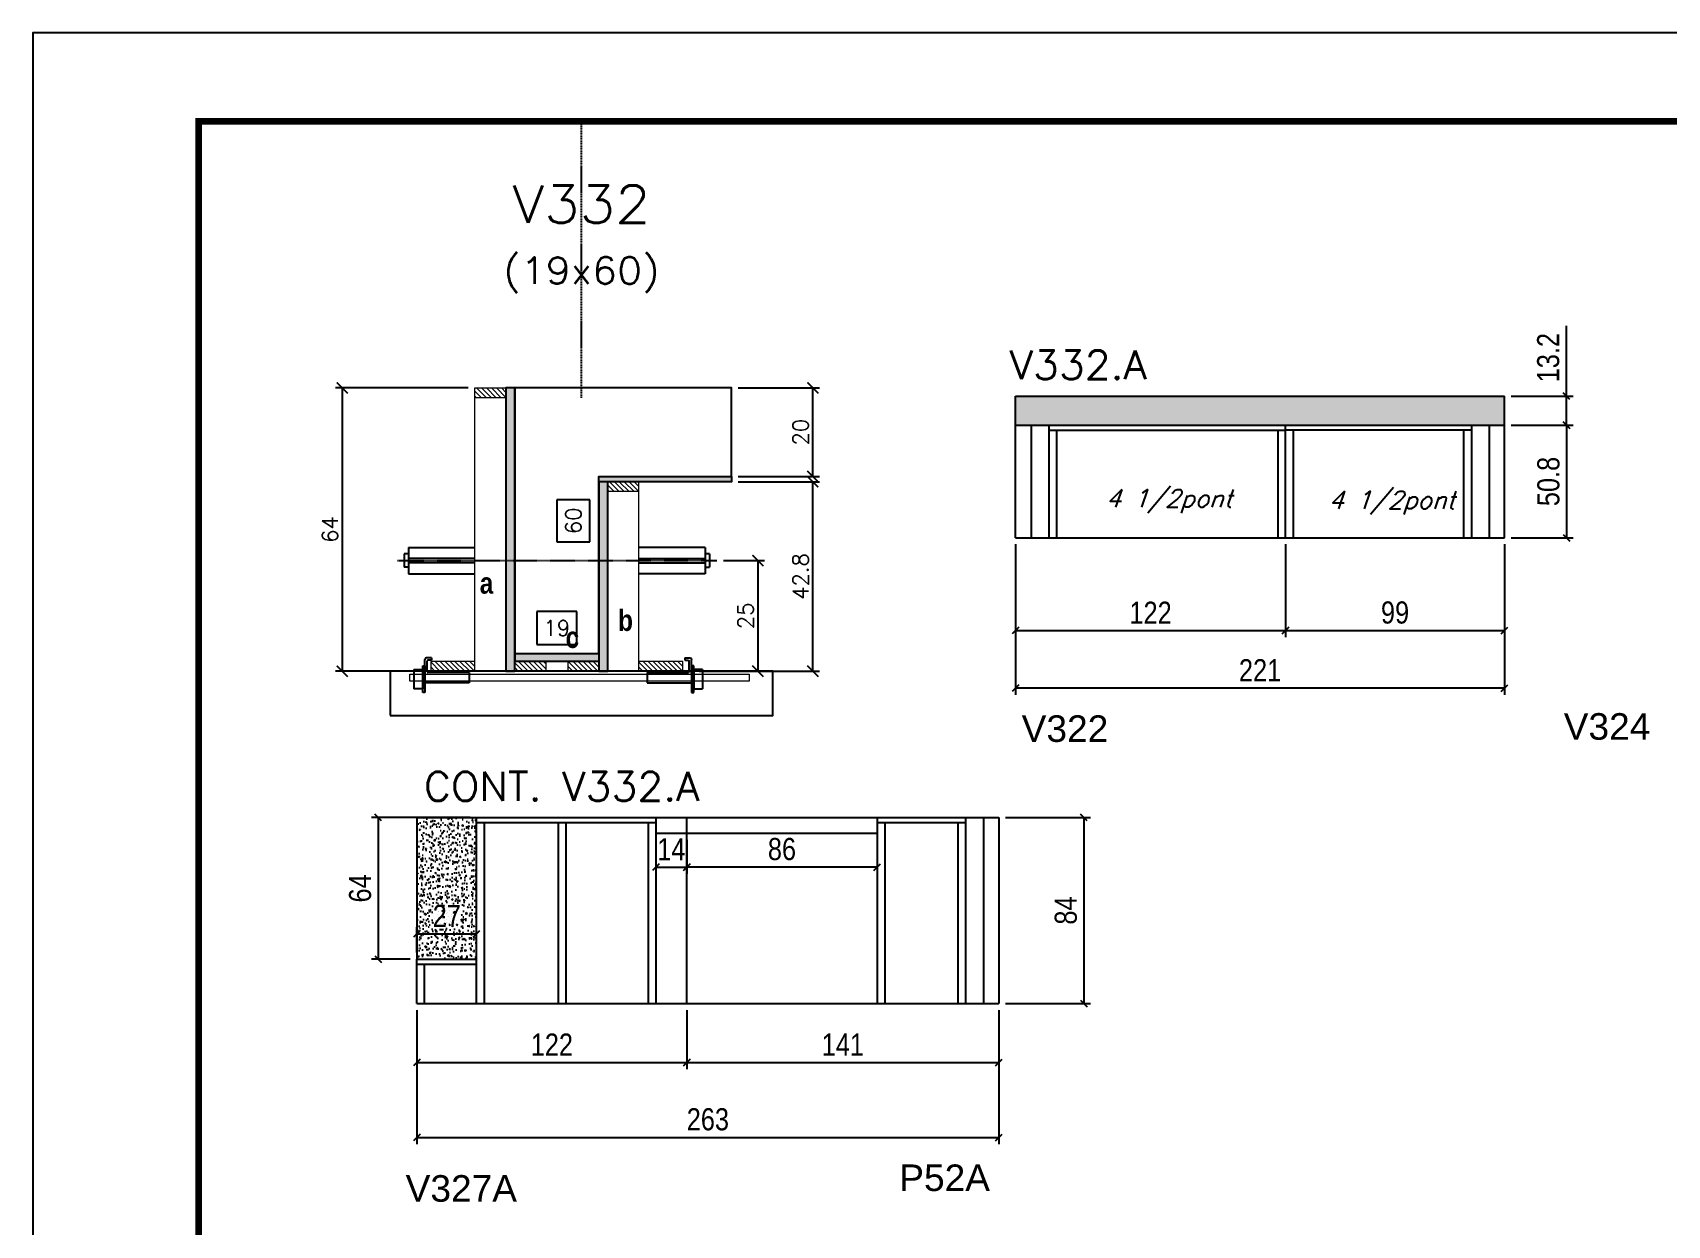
# Model space of a CAD drawing. Extents: x 137137 to 143418, y 10464 to 34486.
# Drawn here: x 138722 to 139461, y 19015 to 19554 of the extents above; entities that cross this region are included whole.
import ezdxf
from ezdxf.enums import TextEntityAlignment as Align

# ---------------------------------------------------------------- set-up
doc = ezdxf.new("R2010")
doc.units = 0
doc.linetypes.add('DASHED', pattern=[0.75, 0.5, -0.25])
doc.linetypes.add('HIDDEN', pattern=[0.375, 0.25, -0.125])
for name, color, linetype in [('5', 5, 'Continuous'), ('barrote', 251, 'Continuous'), ('COTA', 241, 'Continuous'), ('Cota Seção (2x)', 4, 'Continuous'), ('detalhes', 4, 'Continuous'), ('Painéis', 200, 'Continuous'), ('presilha', 1, 'Continuous'), ('SARR_2.2x7', 40, 'Continuous'), ('SARR_3.5x7', 81, 'Continuous'), ('TENSOR', 3, 'Continuous'), ('texto', 7, 'Continuous'), ('Texto de Titulo', 7, 'Continuous'), ('Texto Qtd Sarr', 242, 'Continuous')]:
    doc.layers.add(name, color=color, linetype=linetype)
for name, color, linetype, lineweight in [('CONCRETO', 251, 'Continuous', 25), ('Folhas', 255, 'Continuous', 9), ('Hachura', 251, 'Continuous', 9), ('Madeira', 126, 'Continuous', 18), ('SARRAFO DE PRESSAO', 251, 'DASHED', 9), ('SCO-___-LAJ', 2, 'Continuous', 0), ('Texto Seção', 7, 'Continuous', 15)]:
    doc.layers.add(name, color=color, linetype=linetype, lineweight=lineweight)
doc.layers.add('Laje_Perimetro', color=7, linetype='Continuous', plot=False)
doc.styles.add('COTA TECNICA', font='techl___.ttf', dxfattribs={"height": 10})
doc.styles.add('REGUA-120', font='ROMANS.shx', dxfattribs={"height": 15})
doc.styles.add('Romans', font='romans.shx')
doc.styles.get("Standard").update_dxf_attribs({"font": 'arial.ttf'})
doc.styles.add('TECNICA', font='techb___.ttf', dxfattribs={"height": 10})
doc.dimstyles.new('Cota Seção (2x)', dxfattribs={"dimtxt": 7, "dimasz": 5, "dimexe": 3, "dimexo": 3, "dimgap": 2, "dimtad": 3, "dimdec": 1, "dimlfac": 0.5, "dimzin": 12, "dimdsep": 46, "dimtxsty": 'Romans', "dimblk": 'ARCHTICK', "dimcen": 0, "dimclrd": 4, "dimclre": 4, "dimclrt": 1, "dimadec": 1, "dimazin": 3, "dimtfac": 1, "dimtdec": 1, "dimtmove": 0, "dimatfit": 3, "dimldrblk": 'OBLIQUE', "dimfxl": 1, "dimtolj": 1, "dimtzin": 12, "dimarcsym": 0})
doc.dimstyles.new('Cota Seção interna', dxfattribs={"dimtxt": 7, "dimasz": 6, "dimexe": 0.18, "dimexo": 2, "dimgap": -4, "dimtad": 3, "dimdec": 1, "dimlfac": 0.5, "dimzin": 12, "dimdsep": 46, "dimtxsty": 'Romans', "dimblk": 'ARCHTICK', "dimcen": 0.09, "dimse1": 1, "dimse2": 1, "dimsd1": 1, "dimsd2": 1, "dimclrd": 180, "dimclre": 5, "dimclrt": 1, "dimadec": 0, "dimazin": 3, "dimtfac": 1, "dimtdec": 1, "dimtofl": 0, "dimtmove": 0, "dimatfit": 3, "dimldrblk": 'ARCHTICK', "dimfxl": 1, "dimtolj": 1, "dimtzin": 0, "dimarcsym": 0})
doc.dimstyles.new('PAINEL', dxfattribs={"dimtxt": 10, "dimasz": 3, "dimexe": 3, "dimexo": 3, "dimgap": 3, "dimtad": 1, "dimdec": 1, "dimzin": 12, "dimdsep": 46, "dimtxsty": 'COTA TECNICA', "dimblk1": 'OBLIQUE', "dimblk2": 'OBLIQUE', "dimsah": 1, "dimcen": 0.9, "dimclrd": 4, "dimclre": 4, "dimclrt": 240, "dimadec": 1, "dimazin": 3, "dimtfac": 1, "dimtdec": 1, "dimtmove": 0, "dimatfit": 3, "dimfxl": 1, "dimtolj": 1, "dimtzin": 12, "dimarcsym": 0})

# ---------------------------------------------------------------- blocks, each defined once
blk = doc.blocks.new('9999999999')
at = {"layer": 'Folhas'}
blk.add_lwpolyline([(98138.98, 34190.21), (99623.98, 34190.21), (99623.98, 35240.21), (98138.98, 35240.21)], close=True, dxfattribs=at)
at = {"layer": 'Folhas', "color": 30, "const_width": 3}
blk.add_lwpolyline([(98213.98, 34230.21), (99583.98, 34230.21), (99583.98, 35200.21), (98213.98, 35200.21)], close=True, dxfattribs=at)
blk = doc.blocks.new('_ArchTick')
at = {"color": 0, "linetype": 'ByBlock', "const_width": 0.15}
blk.add_lwpolyline([(-0.5, -0.5), (0.5, 0.5)], dxfattribs=at)
blk = doc.blocks.new('*D2033')
at = {"layer": 'COTA', "color": 4, "lineweight": -2, "transparency": 16777216}
for p, q in [((139041.18, 19351.34), (139077.89, 19351.34)), ((139074.89, 19265.74), (139074.89, 19351.34)), ((139023.58, 19265.74), (139077.89, 19265.74))]:
    blk.add_line(p, q, dxfattribs=at)
at = {"layer": 'Defpoints', "color": 0, "transparency": 16777216}
for p in [(139038.18, 19351.34), (139074.89, 19351.34), (139020.58, 19265.74)]:
    blk.add_point(p, dxfattribs=at)
at = {"layer": 'COTA', "color": 4, "lineweight": -2, "transparency": 16777216, "xscale": 5, "yscale": 5, "zscale": 5}
for p, rotation in [((139074.89, 19351.34), 90), ((139074.89, 19265.74), 270)]:
    blk.add_blockref('_ArchTick', p, dxfattribs=dict(at, rotation=rotation))
at = {"layer": 'COTA', "color": 1, "transparency": 16777216, "insert": (139069.39, 19308.54), "char_height": 7, "attachment_point": 5, "rotation": 90, "style": 'Romans'}
blk.add_mtext('\\A1;42.8', dxfattribs=at)
blk = doc.blocks.new('_Oblique')
at = {"color": 0, "linetype": 'ByBlock', "lineweight": -2}
blk.add_line((-0.5, -0.5), (0.5, 0.5), dxfattribs=at)
blk = doc.blocks.new('*D2034')
at = {"layer": 'COTA', "color": 4, "lineweight": -2, "transparency": 16777216}
for p, q in [((139041.18, 19393.74), (139077.89, 19393.74)), ((139074.89, 19353.74), (139074.89, 19393.74)), ((139041.18, 19353.74), (139077.89, 19353.74))]:
    blk.add_line(p, q, dxfattribs=at)
at = {"layer": 'Defpoints', "color": 0, "transparency": 16777216}
for p in [(139038.18, 19393.74), (139074.89, 19393.74), (139038.18, 19353.74)]:
    blk.add_point(p, dxfattribs=at)
at = {"layer": 'COTA', "color": 4, "lineweight": -2, "transparency": 16777216, "xscale": 5, "yscale": 5, "zscale": 5}
for p, rotation in [((139074.89, 19393.74), 90), ((139074.89, 19353.74), 270)]:
    blk.add_blockref('_ArchTick', p, dxfattribs=dict(at, rotation=rotation))
at = {"layer": 'COTA', "color": 1, "transparency": 16777216, "insert": (139069.39, 19373.74), "char_height": 7, "attachment_point": 5, "rotation": 90, "style": 'Romans'}
blk.add_mtext('\\A1;20', dxfattribs=at)
blk = doc.blocks.new('*D2035')
at = {"layer": 'Cota Seção (2x)', "color": 180, "lineweight": -2, "transparency": 16777216}
for p, q in [((138974.18, 19343.24), (138959.18, 19343.24)), ((138959.18, 19343.24), (138959.18, 19324.24)), ((138974.18, 19324.24), (138974.18, 19343.24)), ((138959.18, 19324.24), (138974.18, 19324.24))]:
    blk.add_line(p, q, dxfattribs=at)
at = {"layer": 'Defpoints', "color": 0, "transparency": 16777216}
for p in [(138978.18, 19393.74), (138978.18, 19393.74), (138978.18, 19273.74)]:
    blk.add_point(p, dxfattribs=at)
at = {"layer": 'Cota Seção (2x)', "color": 1, "transparency": 16777216, "insert": (138966.68, 19333.74), "char_height": 7, "attachment_point": 5, "rotation": 90, "style": 'Romans'}
blk.add_mtext('\\A1;60', dxfattribs=at)
blk = doc.blocks.new('PRESILHA METÁLICA 1')
at = {"layer": 'presilha'}
for p, q in [((0, 13), (6, 13)), ((0, 13), (0, 0)), ((6, 15.5), (7.5, 15.5)), ((6, -2.5), (6, 15.5)), ((6, 13), (6, 0)), ((7.5, 10.6), (7.5, 19.9)), ((7.5, 15.5), (7.5, -2.5)), ((12, 21), (8.6, 21)), ((9, 11.6), (9, 18.9)), ((12, 19.5), (9.6, 19.5)), ((12, 21), (12, 19.5)), ((6, 0), (0, 0)), ((37.5, 4.1), (7.5, 4.1)), ((37.5, 11), (9.6, 11)), ((37.5, 11), (37.5, 4.1)), ((7.5, -2.5), (6, -2.5))]:
    blk.add_line(p, q, dxfattribs=at)
for centre, radius, start, end in [((8.6, 19.9), 1.14, 90, 180), ((9.6, 18.9), 0.57, 90, 180), ((9.6, 11.6), 0.57, 180, 270)]:
    blk.add_arc(centre, radius, start, end, dxfattribs=at)
blk = doc.blocks.new('*D2036')
at = {"layer": 'Cota Seção (2x)', "color": 180, "lineweight": -2, "transparency": 16777216}
for p, q in [((138968.18, 19292.74), (138950.18, 19292.74)), ((138950.18, 19292.74), (138950.18, 19277.74)), ((138968.18, 19277.74), (138968.18, 19292.74)), ((138950.18, 19277.74), (138968.18, 19277.74))]:
    blk.add_line(p, q, dxfattribs=at)
at = {"layer": 'Defpoints', "color": 0, "transparency": 16777216}
for p in [(138978.18, 19273.74), (138940.18, 19265.74), (138978.18, 19265.74)]:
    blk.add_point(p, dxfattribs=at)
at = {"layer": 'Cota Seção (2x)', "color": 1, "transparency": 16777216, "insert": (138959.18, 19285.24), "char_height": 7, "attachment_point": 5, "style": 'Romans'}
blk.add_mtext('\\A1;19', dxfattribs=at)
blk = doc.blocks.new('*D2037')
at = {"layer": 'COTA', "color": 4, "lineweight": -2, "transparency": 16777216}
for p, q in [((138919.18, 19393.74), (138859.2, 19393.74)), ((138862.2, 19393.74), (138862.2, 19265.74)), ((138919.18, 19265.74), (138859.2, 19265.74))]:
    blk.add_line(p, q, dxfattribs=at)
at = {"layer": 'Defpoints', "color": 0, "transparency": 16777216}
for p in [(138922.18, 19393.74), (138862.2, 19265.74), (138922.18, 19265.74)]:
    blk.add_point(p, dxfattribs=at)
at = {"layer": 'COTA', "color": 4, "lineweight": -2, "transparency": 16777216, "xscale": 5, "yscale": 5, "zscale": 5}
for p, rotation in [((138862.2, 19393.74), 90), ((138862.2, 19265.74), 270)]:
    blk.add_blockref('_ArchTick', p, dxfattribs=dict(at, rotation=rotation))
at = {"layer": 'COTA', "color": 1, "transparency": 16777216, "insert": (138856.7, 19329.74), "char_height": 7, "attachment_point": 5, "rotation": 90, "style": 'Romans'}
blk.add_mtext('\\A1;64', dxfattribs=at)
blk = doc.blocks.new('*D2038')
at = {"layer": 'COTA', "color": 4, "lineweight": -2, "transparency": 16777216}
for p, q in [((139034.48, 19315.71), (139053.03, 19315.71)), ((139050.03, 19315.71), (139050.03, 19265.74)), ((139034.48, 19265.74), (139053.03, 19265.74))]:
    blk.add_line(p, q, dxfattribs=at)
at = {"layer": 'Defpoints', "color": 0, "transparency": 16777216}
for p in [(139031.48, 19315.71), (139031.48, 19265.74), (139050.03, 19265.74)]:
    blk.add_point(p, dxfattribs=at)
at = {"layer": 'COTA', "color": 4, "lineweight": -2, "transparency": 16777216, "xscale": 5, "yscale": 5, "zscale": 5}
for p, rotation in [((139050.03, 19315.71), 90), ((139050.03, 19265.74), 270)]:
    blk.add_blockref('_ArchTick', p, dxfattribs=dict(at, rotation=rotation))
at = {"layer": 'COTA', "color": 1, "transparency": 16777216, "insert": (139044.53, 19290.72), "char_height": 7, "attachment_point": 5, "rotation": 90, "style": 'Romans'}
blk.add_mtext('\\A1;25', dxfattribs=at)
blk = doc.blocks.new('titulo1')
at = {"layer": 'Defpoints', "color": 252, "linetype": 'HIDDEN', "ltscale": 2}
blk.add_line((0, 0), (0, 125), dxfattribs=at)
at = {"layer": 'Defpoints', "style": 'Romans', "oblique": 15}
blk.add_attdef('FOLHA', text='', height=10, dxfattribs=at).set_placement((0, 15.58), align=Align.MIDDLE_CENTER)
at = {"layer": 'Texto Qtd Sarr', "color": 3, "style": 'Romans', "oblique": 15}
for tag, height, p in [('TITULO', 17, (0, 71.45)), ('SEÇÃO', 12, (0, 41.55))]:
    blk.add_attdef(tag, text='', height=height, dxfattribs=at).set_placement(p, align=Align.MIDDLE_CENTER)
blk = doc.blocks.new('*D2045')
at = {"layer": 'COTA', "color": 4, "lineweight": -2, "ltscale": 25, "transparency": 16777216}
for p, q in [((139166.55, 19323.07), (139166.55, 19255.11)), ((139387.55, 19323.07), (139387.55, 19255.11)), ((139387.55, 19258.11), (139166.55, 19258.11))]:
    blk.add_line(p, q, dxfattribs=at)
at = {"layer": 'Defpoints', "color": 0, "ltscale": 25, "transparency": 16777216}
for p in [(139166.55, 19326.07), (139387.55, 19326.07), (139166.55, 19258.11)]:
    blk.add_point(p, dxfattribs=at)
at = {"layer": 'COTA', "color": 4, "lineweight": -2, "ltscale": 25, "transparency": 16777216, "xscale": 3, "yscale": 3, "zscale": 3, "rotation": 180}
blk.add_blockref('_Oblique', (139166.55, 19258.11), dxfattribs=at)
at = {"layer": 'COTA', "color": 4, "lineweight": -2, "ltscale": 25, "transparency": 16777216, "xscale": 3, "yscale": 3, "zscale": 3}
blk.add_blockref('_Oblique', (139387.55, 19258.11), dxfattribs=at)
at = {"layer": 'COTA', "color": 240, "ltscale": 25, "transparency": 16777216, "insert": (139277.05, 19266.17), "char_height": 10, "attachment_point": 5, "style": 'COTA TECNICA'}
blk.add_mtext('\\A1;221', dxfattribs=at)
blk = doc.blocks.new('*D2046')
at = {"layer": 'COTA', "color": 4, "lineweight": -2, "ltscale": 25, "transparency": 16777216}
for p, q in [((139166.55, 19323.07), (139166.55, 19281.1)), ((139288.55, 19323.07), (139288.55, 19281.1)), ((139166.55, 19284.1), (139288.55, 19284.1))]:
    blk.add_line(p, q, dxfattribs=at)
at = {"layer": 'Defpoints', "color": 0, "ltscale": 25, "transparency": 16777216}
for p in [(139166.55, 19326.07), (139288.55, 19326.07), (139288.55, 19284.1)]:
    blk.add_point(p, dxfattribs=at)
at = {"layer": 'COTA', "color": 4, "lineweight": -2, "ltscale": 25, "transparency": 16777216, "xscale": 3, "yscale": 3, "zscale": 3, "rotation": 180}
blk.add_blockref('_Oblique', (139166.55, 19284.1), dxfattribs=at)
at = {"layer": 'COTA', "color": 4, "lineweight": -2, "ltscale": 25, "transparency": 16777216, "xscale": 3, "yscale": 3, "zscale": 3}
blk.add_blockref('_Oblique', (139288.55, 19284.1), dxfattribs=at)
at = {"layer": 'COTA', "color": 240, "ltscale": 25, "transparency": 16777216, "insert": (139227.55, 19292.16), "char_height": 10, "attachment_point": 5, "style": 'COTA TECNICA'}
blk.add_mtext('\\A1;122', dxfattribs=at)
blk = doc.blocks.new('*D2041')
at = {"layer": 'COTA', "color": 4, "lineweight": -2, "ltscale": 25, "transparency": 16777216}
for p, q in [((139288.55, 19323.07), (139288.55, 19281.1)), ((139387.55, 19323.07), (139387.55, 19281.1)), ((139288.55, 19284.1), (139387.55, 19284.1))]:
    blk.add_line(p, q, dxfattribs=at)
at = {"layer": 'Defpoints', "color": 0, "ltscale": 25, "transparency": 16777216}
for p in [(139288.55, 19326.07), (139387.55, 19326.07), (139387.55, 19284.1)]:
    blk.add_point(p, dxfattribs=at)
at = {"layer": 'COTA', "color": 4, "lineweight": -2, "ltscale": 25, "transparency": 16777216, "xscale": 3, "yscale": 3, "zscale": 3, "rotation": 180}
blk.add_blockref('_Oblique', (139288.55, 19284.1), dxfattribs=at)
at = {"layer": 'COTA', "color": 4, "lineweight": -2, "ltscale": 25, "transparency": 16777216, "xscale": 3, "yscale": 3, "zscale": 3}
blk.add_blockref('_Oblique', (139387.55, 19284.1), dxfattribs=at)
at = {"layer": 'COTA', "color": 240, "ltscale": 25, "transparency": 16777216, "insert": (139338.05, 19292.19), "char_height": 10, "attachment_point": 5, "style": 'COTA TECNICA'}
blk.add_mtext('\\A1;99', dxfattribs=at)
blk = doc.blocks.new('*D2080')
at = {"layer": 'COTA', "color": 4, "lineweight": -2, "ltscale": 25, "transparency": 16777216}
for p, q in [((139390.55, 19376.87), (139418.54, 19376.87)), ((139415.54, 19376.87), (139415.54, 19326.07)), ((139390.55, 19326.07), (139418.54, 19326.07))]:
    blk.add_line(p, q, dxfattribs=at)
at = {"layer": 'Defpoints', "color": 0, "ltscale": 25, "transparency": 16777216}
for p in [(139387.55, 19376.87), (139387.55, 19326.07), (139415.54, 19326.07)]:
    blk.add_point(p, dxfattribs=at)
at = {"layer": 'COTA', "color": 4, "lineweight": -2, "ltscale": 25, "transparency": 16777216, "xscale": 3, "yscale": 3, "zscale": 3}
for p, rotation in [((139415.54, 19376.87), 90), ((139415.54, 19326.07), 270)]:
    blk.add_blockref('_Oblique', p, dxfattribs=dict(at, rotation=rotation))
at = {"layer": 'COTA', "color": 240, "ltscale": 25, "transparency": 16777216, "insert": (139407.41, 19351.47), "char_height": 10, "attachment_point": 5, "rotation": 90, "style": 'COTA TECNICA'}
blk.add_mtext('\\A1;50.8', dxfattribs=at)
blk = doc.blocks.new('*D2081')
at = {"layer": 'COTA', "color": 4, "lineweight": -2, "ltscale": 25, "transparency": 16777216}
for p, q in [((139415.54, 19390.07), (139415.54, 19421.81)), ((139390.55, 19390.07), (139418.54, 19390.07)), ((139415.54, 19376.87), (139415.54, 19390.07)), ((139390.55, 19376.87), (139418.54, 19376.87))]:
    blk.add_line(p, q, dxfattribs=at)
at = {"layer": 'Defpoints', "color": 0, "ltscale": 25, "transparency": 16777216}
for p in [(139387.55, 19390.07), (139415.54, 19390.07), (139387.55, 19376.87)]:
    blk.add_point(p, dxfattribs=at)
at = {"layer": 'COTA', "color": 4, "lineweight": -2, "ltscale": 25, "transparency": 16777216, "xscale": 3, "yscale": 3, "zscale": 3}
for p, rotation in [((139415.54, 19390.07), 90), ((139415.54, 19376.87), 270)]:
    blk.add_blockref('_Oblique', p, dxfattribs=dict(at, rotation=rotation))
at = {"layer": 'COTA', "color": 240, "ltscale": 25, "transparency": 16777216, "insert": (139407.32, 19407.44), "char_height": 10, "attachment_point": 5, "rotation": 90, "style": 'COTA TECNICA'}
blk.add_mtext('\\A1;13.2', dxfattribs=at)
blk = doc.blocks.new('*D2086')
at = {"layer": 'COTA', "color": 4, "lineweight": -2, "ltscale": 25, "transparency": 16777216}
for p, q in [((139161.97, 19199.57), (139200.39, 19199.57)), ((139197.39, 19199.57), (139197.39, 19115.57)), ((139161.97, 19115.57), (139200.39, 19115.57))]:
    blk.add_line(p, q, dxfattribs=at)
at = {"layer": 'Defpoints', "color": 0, "ltscale": 25, "transparency": 16777216}
for p in [(139158.97, 19199.57), (139158.97, 19115.57), (139197.39, 19115.57)]:
    blk.add_point(p, dxfattribs=at)
at = {"layer": 'COTA', "color": 4, "lineweight": -2, "ltscale": 25, "transparency": 16777216, "xscale": 3, "yscale": 3, "zscale": 3}
for p, rotation in [((139197.39, 19199.57), 90), ((139197.39, 19115.57), 270)]:
    blk.add_blockref('_Oblique', p, dxfattribs=dict(at, rotation=rotation))
at = {"layer": 'COTA', "color": 240, "ltscale": 25, "transparency": 16777216, "insert": (139189.29, 19157.57), "char_height": 10, "attachment_point": 5, "rotation": 90, "style": 'COTA TECNICA'}
blk.add_mtext('\\A1;84', dxfattribs=at)
blk = doc.blocks.new('*D2087')
at = {"layer": 'COTA', "color": 4, "lineweight": -2, "ltscale": 25, "transparency": 16777216}
for p, q in [((138895.95, 19112.57), (138895.95, 19085.93)), ((139017.95, 19112.57), (139017.95, 19085.93)), ((138895.95, 19088.93), (139017.95, 19088.93))]:
    blk.add_line(p, q, dxfattribs=at)
at = {"layer": 'Defpoints', "color": 0, "ltscale": 25, "transparency": 16777216}
for p in [(138895.95, 19115.57), (139017.95, 19115.57), (139017.95, 19088.93)]:
    blk.add_point(p, dxfattribs=at)
at = {"layer": 'COTA', "color": 4, "lineweight": -2, "ltscale": 25, "transparency": 16777216, "xscale": 3, "yscale": 3, "zscale": 3, "rotation": 180}
blk.add_blockref('_Oblique', (138895.95, 19088.93), dxfattribs=at)
at = {"layer": 'COTA', "color": 4, "lineweight": -2, "ltscale": 25, "transparency": 16777216, "xscale": 3, "yscale": 3, "zscale": 3}
blk.add_blockref('_Oblique', (139017.95, 19088.93), dxfattribs=at)
at = {"layer": 'COTA', "color": 240, "ltscale": 25, "transparency": 16777216, "insert": (138956.95, 19096.99), "char_height": 10, "attachment_point": 5, "style": 'COTA TECNICA'}
blk.add_mtext('\\A1;122', dxfattribs=at)
blk = doc.blocks.new('*D2088')
at = {"layer": 'COTA', "color": 4, "lineweight": -2, "ltscale": 25, "transparency": 16777216}
for p, q in [((139017.95, 19112.57), (139017.95, 19085.93)), ((139158.97, 19112.57), (139158.97, 19085.93)), ((139017.95, 19088.93), (139158.97, 19088.93))]:
    blk.add_line(p, q, dxfattribs=at)
at = {"layer": 'Defpoints', "color": 0, "ltscale": 25, "transparency": 16777216}
for p in [(139017.95, 19115.57), (139158.97, 19115.57), (139158.97, 19088.93)]:
    blk.add_point(p, dxfattribs=at)
at = {"layer": 'COTA', "color": 4, "lineweight": -2, "ltscale": 25, "transparency": 16777216, "xscale": 3, "yscale": 3, "zscale": 3, "rotation": 180}
blk.add_blockref('_Oblique', (139017.95, 19088.93), dxfattribs=at)
at = {"layer": 'COTA', "color": 4, "lineweight": -2, "ltscale": 25, "transparency": 16777216, "xscale": 3, "yscale": 3, "zscale": 3}
blk.add_blockref('_Oblique', (139158.97, 19088.93), dxfattribs=at)
at = {"layer": 'COTA', "color": 240, "ltscale": 25, "transparency": 16777216, "insert": (139088.46, 19097), "char_height": 10, "attachment_point": 5, "style": 'COTA TECNICA'}
blk.add_mtext('\\A1;141', dxfattribs=at)
blk = doc.blocks.new('*D2044')
at = {"layer": 'COTA', "color": 4, "lineweight": -2, "ltscale": 25, "transparency": 16777216}
for p, q in [((138895.95, 19112.57), (138895.95, 19051.94)), ((139158.97, 19112.57), (139158.97, 19051.94)), ((138895.95, 19054.94), (139158.97, 19054.94))]:
    blk.add_line(p, q, dxfattribs=at)
at = {"layer": 'Defpoints', "color": 0, "ltscale": 25, "transparency": 16777216}
for p in [(138895.95, 19115.57), (139158.97, 19115.57), (139158.97, 19054.94)]:
    blk.add_point(p, dxfattribs=at)
at = {"layer": 'COTA', "color": 4, "lineweight": -2, "ltscale": 25, "transparency": 16777216, "xscale": 3, "yscale": 3, "zscale": 3, "rotation": 180}
blk.add_blockref('_Oblique', (138895.95, 19054.94), dxfattribs=at)
at = {"layer": 'COTA', "color": 4, "lineweight": -2, "ltscale": 25, "transparency": 16777216, "xscale": 3, "yscale": 3, "zscale": 3}
blk.add_blockref('_Oblique', (139158.97, 19054.94), dxfattribs=at)
at = {"layer": 'COTA', "color": 240, "ltscale": 25, "transparency": 16777216, "insert": (139027.46, 19063.16), "char_height": 10, "attachment_point": 5, "style": 'COTA TECNICA'}
blk.add_mtext('\\A1;263', dxfattribs=at)
blk = doc.blocks.new('*D2089')
at = {"layer": 'COTA', "color": 4, "lineweight": -2, "ltscale": 25, "transparency": 16777216}
for p, q in [((139017.95, 19189.57), (139017.95, 19174.16)), ((139103.95, 19189.57), (139103.95, 19174.16)), ((139103.95, 19177.16), (139017.95, 19177.16))]:
    blk.add_line(p, q, dxfattribs=at)
at = {"layer": 'Defpoints', "color": 0, "ltscale": 25, "transparency": 16777216}
for p in [(139017.95, 19192.57), (139103.95, 19192.57), (139017.95, 19177.16)]:
    blk.add_point(p, dxfattribs=at)
at = {"layer": 'COTA', "color": 4, "lineweight": -2, "ltscale": 25, "transparency": 16777216, "xscale": 3, "yscale": 3, "zscale": 3, "rotation": 180}
blk.add_blockref('_Oblique', (139017.95, 19177.16), dxfattribs=at)
at = {"layer": 'COTA', "color": 4, "lineweight": -2, "ltscale": 25, "transparency": 16777216, "xscale": 3, "yscale": 3, "zscale": 3}
blk.add_blockref('_Oblique', (139103.95, 19177.16), dxfattribs=at)
at = {"layer": 'COTA', "color": 240, "ltscale": 25, "transparency": 16777216, "insert": (139060.95, 19185.29), "char_height": 10, "attachment_point": 5, "style": 'COTA TECNICA'}
blk.add_mtext('\\A1;86', dxfattribs=at)
blk = doc.blocks.new('*D2090')
at = {"layer": 'COTA', "color": 4, "lineweight": -2, "ltscale": 25, "transparency": 16777216}
for p, q in [((139003.95, 19189.57), (139003.95, 19174.16)), ((139017.95, 19189.57), (139017.95, 19174.16)), ((139003.95, 19177.16), (139017.95, 19177.16))]:
    blk.add_line(p, q, dxfattribs=at)
at = {"layer": 'Defpoints', "color": 0, "ltscale": 25, "transparency": 16777216}
for p in [(139003.95, 19192.57), (139017.95, 19192.57), (139017.95, 19177.16)]:
    blk.add_point(p, dxfattribs=at)
at = {"layer": 'COTA', "color": 4, "lineweight": -2, "ltscale": 25, "transparency": 16777216, "xscale": 3, "yscale": 3, "zscale": 3, "rotation": 180}
blk.add_blockref('_Oblique', (139003.95, 19177.16), dxfattribs=at)
at = {"layer": 'COTA', "color": 4, "lineweight": -2, "ltscale": 25, "transparency": 16777216, "xscale": 3, "yscale": 3, "zscale": 3}
blk.add_blockref('_Oblique', (139017.95, 19177.16), dxfattribs=at)
at = {"layer": 'COTA', "color": 240, "ltscale": 25, "transparency": 16777216, "insert": (139010.95, 19185.24), "char_height": 10, "attachment_point": 5, "style": 'COTA TECNICA'}
blk.add_mtext('\\A1;14', dxfattribs=at)
blk = doc.blocks.new('*D2091')
at = {"layer": 'COTA', "color": 4, "lineweight": -2, "ltscale": 25, "transparency": 16777216}
for p, q in [((138919.95, 19199.57), (138875.42, 19199.57)), ((138878.42, 19199.57), (138878.42, 19135.57)), ((138892.95, 19135.57), (138875.42, 19135.57))]:
    blk.add_line(p, q, dxfattribs=at)
at = {"layer": 'Defpoints', "color": 0, "ltscale": 25, "transparency": 16777216}
for p in [(138922.95, 19199.57), (138878.42, 19135.57), (138895.95, 19135.57)]:
    blk.add_point(p, dxfattribs=at)
at = {"layer": 'COTA', "color": 4, "lineweight": -2, "ltscale": 25, "transparency": 16777216, "xscale": 3, "yscale": 3, "zscale": 3}
for p, rotation in [((138878.42, 19199.57), 90), ((138878.42, 19135.57), 270)]:
    blk.add_blockref('_Oblique', p, dxfattribs=dict(at, rotation=rotation))
at = {"layer": 'COTA', "color": 240, "ltscale": 25, "transparency": 16777216, "insert": (138870.32, 19167.57), "char_height": 10, "attachment_point": 5, "rotation": 90, "style": 'COTA TECNICA'}
blk.add_mtext('\\A1;64', dxfattribs=at)
blk = doc.blocks.new('*D2092')
at = {"layer": 'COTA', "color": 4, "lineweight": -2, "ltscale": 25, "transparency": 16777216}
for p, q in [((138895.95, 19138.57), (138895.95, 19150.04)), ((138895.95, 19147.04), (138922.95, 19147.04)), ((138922.95, 19118.57), (138922.95, 19150.04))]:
    blk.add_line(p, q, dxfattribs=at)
at = {"layer": 'Defpoints', "color": 0, "ltscale": 25, "transparency": 16777216}
for p in [(138922.95, 19147.04), (138895.95, 19135.57), (138922.95, 19115.57)]:
    blk.add_point(p, dxfattribs=at)
at = {"layer": 'COTA', "color": 4, "lineweight": -2, "ltscale": 25, "transparency": 16777216, "xscale": 3, "yscale": 3, "zscale": 3, "rotation": 180}
blk.add_blockref('_Oblique', (138895.95, 19147.04), dxfattribs=at)
at = {"layer": 'COTA', "color": 4, "lineweight": -2, "ltscale": 25, "transparency": 16777216, "xscale": 3, "yscale": 3, "zscale": 3}
blk.add_blockref('_Oblique', (138922.95, 19147.04), dxfattribs=at)
at = {"layer": 'COTA', "color": 240, "ltscale": 25, "transparency": 16777216, "insert": (138909.45, 19155.12), "char_height": 10, "attachment_point": 5, "style": 'COTA TECNICA'}
blk.add_mtext('\\A1;27', dxfattribs=at)

msp = doc.modelspace()

# ---------------------------------------------------------------- hatches: boundary and pattern name
at = {"layer": 'COTA', "linetype": 'ByBlock'}
h = msp.add_hatch(dxfattribs=at)
h.set_pattern_fill('AR-CONC', color=256, scale=0.03)
h.set_pattern_definition([(50, (-208.943, -13802.549), (5.46554007, -0.47817257), [0.5715, -6.2865]), (355, (-208.943, -13802.549), (-1.05730264, 5.73170536), [0.4572, -5.02921753]), (100.4514447, (-208.4874, -13802.589), (4.40823741, 5.25353256), [0.48570026, -5.34270734]), (46.1842, (-208.943, -13801.025), (8.13237123, -1.26126984), [0.85725, -9.42975]), (96.6355576, (-208.265, -13801.13), (7.122124, 7.42278374), [0.7285507, -8.01406824]), (351.184151, (-208.943, -13801.025), (7.122124, 7.42278374), [0.685799, -7.54379196]), (21, (-208.181, -13801.406), (4.54843174, -3.06795595), [0.5715, -6.2865]), (326, (-208.181, -13801.406), (1.85406085, 5.52563898), [0.4572, -5.0292]), (71.451445, (-207.802, -13801.6617), (6.40249258, 2.45768307), [0.48570026, -5.34269813]), (37.5, (-208.9429, -13802.549), (0.092658098, 2.536651166), [0, -4.96824, 0, -5.1054, 0, -5.04825]), (7.5, (-208.943, -13802.549), (2.004589875, 3.005417245), [0, -2.91084, 0, -4.85394, 0, -1.92405]), (327.5, (-210.6422, -13802.549), (4.067717855, -0.17186232), [0, -1.905, 0, -5.9436, 0, -7.8867]), (317.5, (-211.404, -13802.549), (4.44387544, 0.76279473), [0, -2.4765, 0, -3.94716, 0, -5.6007])])
h.paths.add_polyline_path([(139387.55, 19376.87), (139387.55, 19390.07), (139166.55, 19390.07), (139166.55, 19376.87)])
h = msp.add_hatch(dxfattribs=at)
h.set_pattern_fill('AR-CONC', color=256, scale=0.03)
h.set_pattern_definition([(50, (-1585, -5685.411), (5.46554007, -0.47817257), [0.5715, -6.2865]), (355, (-1585, -5685.411), (-1.05730264, 5.73170536), [0.4572, -5.02921753]), (100.4514447, (-1584.5445, -5685.4506), (4.40823741, 5.25353256), [0.48570026, -5.34270734]), (46.1842, (-1585, -5683.887), (8.13237123, -1.26126984), [0.85725, -9.42975]), (96.6355576, (-1584.322, -5683.992), (7.122124, 7.42278374), [0.7285507, -8.01406824]), (351.184151, (-1585, -5683.887), (7.122124, 7.42278374), [0.685799, -7.54379196]), (21, (-1584.238, -5684.268), (4.54843174, -3.06795595), [0.5715, -6.2865]), (326, (-1584.238, -5684.268), (1.85406085, 5.52563898), [0.4572, -5.0292]), (71.451445, (-1583.859, -5684.5234), (6.40249258, 2.45768307), [0.48570026, -5.34269813]), (37.5, (-1585, -5685.4108), (0.092658098, 2.536651166), [0, -4.96824, 0, -5.1054, 0, -5.04825]), (7.5, (-1585, -5685.4108), (2.004589875, 3.005417245), [0, -2.91084, 0, -4.85394, 0, -1.92405]), (327.5, (-1586.6993, -5685.4108), (4.067717855, -0.17186232), [0, -1.905, 0, -5.9436, 0, -7.8867]), (317.5, (-1587.4613, -5685.4108), (4.44387544, 0.76279473), [0, -2.4765, 0, -3.94716, 0, -5.6007])])
h.paths.add_polyline_path([(138922.95, 19197.37), (138922.95, 19199.57), (138895.95, 19199.57), (138895.95, 19135.57), (138922.95, 19135.57)])
h.paths.add_polyline_path([(138899.34, 19145.26), (138920.31, 19145.26), (138920.31, 19165.85), (138899.34, 19165.85)], flags=24)
at = {"layer": 'Hachura'}
h = msp.add_hatch(dxfattribs=at)
h.set_pattern_fill('ANSI31', color=256, scale=0.5, angle=270, style=0)
h.set_pattern_definition([(315, (161827.9956, 11086.0927), (1.12253202, 1.12253202), [])])
h.paths.add_polyline_path([(138922.18, 19389.34), (138922.18, 19393.74), (138936.18, 19393.74), (138936.18, 19389.34)])
h = msp.add_hatch(color=256, dxfattribs=at)
h.dxf.hatch_style = 1
h.paths.add_polyline_path([(138940.18, 19393.74), (138936.18, 19393.74), (138936.18, 19265.74), (138940.18, 19265.74)])
h = msp.add_hatch(color=256, dxfattribs=at)
h.dxf.hatch_style = 1
h.paths.add_polyline_path([(138978.18, 19351.34), (138978.18, 19353.74), (139038.18, 19353.74), (139038.18, 19351.34)])
h = msp.add_hatch(color=256, dxfattribs=at)
h.dxf.hatch_style = 1
h.paths.add_polyline_path([(138982.18, 19351.34), (138978.18, 19351.34), (138978.18, 19265.74), (138982.18, 19265.74)])
h = msp.add_hatch(dxfattribs=at)
h.set_pattern_fill('ANSI31', color=256, scale=0.5, angle=270, style=0)
h.set_pattern_definition([(315, (161887.9956, 11043.6927), (1.12253202, 1.12253202), [])])
h.paths.add_polyline_path([(138982.18, 19346.94), (138982.18, 19351.34), (138996.18, 19351.34), (138996.18, 19346.94)])
h = msp.add_hatch(dxfattribs=at)
h.set_pattern_fill('ANSI31', color=256, scale=0.5, angle=270, style=0)
h.set_pattern_definition([(315, (161793.9956, 11036.0927), (1.12253202, 1.12253202), [])])
h.paths.add_polyline_path([(138922.18, 19265.74), (138922.18, 19270.14), (138902.18, 19270.14), (138902.18, 19265.74)])
h = msp.add_hatch(color=256, dxfattribs=at)
h.dxf.hatch_style = 1
h.paths.add_polyline_path([(138940.18, 19270.14), (138940.18, 19273.74), (138978.18, 19273.74), (138978.18, 19270.14)])
h = msp.add_hatch(dxfattribs=at)
h.set_pattern_fill('ANSI31', color=256, scale=0.5, angle=270, style=0)
h.set_pattern_definition([(315, (161896.7977, 11036.0927), (1.12253202, 1.12253202), [])])
h.paths.add_polyline_path([(138940.18, 19265.74), (138940.18, 19270.14), (138954.18, 19270.14), (138954.18, 19265.74)])
h = msp.add_hatch(dxfattribs=at)
h.set_pattern_fill('ANSI31', color=256, scale=0.5, angle=270, style=0)
h.set_pattern_definition([(315, (161896.7956, 11036.0927), (1.12253202, 1.12253202), [])])
h.paths.add_polyline_path([(138978.18, 19265.74), (138978.18, 19270.14), (138964.18, 19270.14), (138964.18, 19265.74)])
h = msp.add_hatch(dxfattribs=at)
h.set_pattern_fill('ANSI31', color=256, scale=0.5, angle=270, style=0)
h.set_pattern_definition([(315, (161887.9956, 11036.0927), (1.12253202, 1.12253202), [])])
h.paths.add_polyline_path([(139016.18, 19265.74), (139016.18, 19270.14), (138996.18, 19270.14), (138996.18, 19265.74)])

# ---------------------------------------------------------------- linework, layer by layer
at = {"ltscale": 3}
for p, q in [((138892.18, 19321.71), (138892.18, 19309.71)), ((138892.18, 19321.71), (138922.18, 19321.71)), ((139026.18, 19321.71), (138996.18, 19321.71)), ((139026.18, 19321.71), (139026.18, 19309.71)), ((138890.18, 19318.71), (138890.18, 19312.71)), ((138892.18, 19318.71), (138890.18, 19318.71)), ((138892.18, 19312.71), (138890.18, 19312.71)), ((138922.18, 19316.71), (138892.18, 19316.71)), ((138922.18, 19314.71), (138892.18, 19314.71)), ((138996.18, 19316.71), (139026.18, 19316.71)), ((138996.18, 19314.71), (139026.18, 19314.71)), ((139028.18, 19318.71), (139026.18, 19318.71)), ((139026.18, 19312.71), (139028.18, 19312.71)), ((139028.18, 19318.71), (139028.18, 19312.71)), ((138892.18, 19309.71), (138922.18, 19309.71)), ((139026.18, 19309.71), (138996.18, 19309.71))]:
    msp.add_line(p, q, dxfattribs=at)
at = {"layer": 'barrote'}
msp.add_lwpolyline([(138883.81, 19245.74), (139056.78, 19245.74), (139056.78, 19265.74), (138883.81, 19265.74)], close=True, dxfattribs=at)
at = {"layer": 'CONCRETO'}
msp.add_lwpolyline([(138978.18, 19353.74), (139038.18, 19353.74), (139038.18, 19393.74), (138978.18, 19393.74), (138978.18, 19393.74), (138940.18, 19393.74), (138940.18, 19270.14), (138940.18, 19270.14), (138940.18, 19273.74), (138978.18, 19273.74)], close=True, dxfattribs=at)
at = {"layer": 'COTA', "linetype": 'ByBlock'}
for p, q in [((139166.55, 19390.07), (139387.55, 19390.07)), ((139166.55, 19376.87), (139166.55, 19390.07)), ((139387.55, 19376.87), (139387.55, 19390.07)), ((138895.95, 19199.57), (138922.95, 19199.57)), ((138895.95, 19199.57), (138895.95, 19135.57))]:
    msp.add_line(p, q, dxfattribs=at)
at = {"layer": 'Laje_Perimetro'}
msp.add_lwpolyline([(140207.29, 19554.3), (138722.29, 19554.3), (138722.29, 18504.3), (140207.29, 18504.3)], close=True, dxfattribs=at)
at = {"layer": 'Madeira'}
for points in [[(138922.18, 19389.34), (138922.18, 19393.74), (138936.18, 19393.74), (138936.18, 19389.34)], [(138922.18, 19393.74), (138936.18, 19393.74), (138936.18, 19265.74), (138922.18, 19265.74)], [(138982.18, 19346.94), (138982.18, 19351.34), (138996.18, 19351.34), (138996.18, 19346.94)], [(138982.18, 19351.34), (138996.18, 19351.34), (138996.18, 19265.74), (138982.18, 19265.74)], [(138922.18, 19265.74), (138922.18, 19270.14), (138902.18, 19270.14), (138902.18, 19265.74)], [(138940.18, 19265.74), (138940.18, 19270.14), (138954.18, 19270.14), (138954.18, 19265.74)], [(138978.18, 19265.74), (138978.18, 19270.14), (138964.18, 19270.14), (138964.18, 19265.74)], [(139016.18, 19265.74), (139016.18, 19270.14), (138996.18, 19270.14), (138996.18, 19265.74)]]:
    msp.add_lwpolyline(points, close=True, dxfattribs=at)
at = {"layer": 'Painéis'}
for p, q in [((139166.55, 19376.87), (139387.55, 19376.87)), ((139166.55, 19326.07), (139387.55, 19326.07)), ((138922.95, 19199.57), (139003.95, 19199.57)), ((139003.95, 19199.57), (139103.95, 19199.57)), ((139103.95, 19199.57), (139158.97, 19199.57)), ((138895.95, 19135.57), (138922.95, 19135.57)), ((138895.95, 19115.57), (138922.95, 19115.57)), ((138922.95, 19115.57), (139003.95, 19115.57)), ((139003.95, 19115.57), (139103.95, 19115.57)), ((139103.95, 19115.57), (139158.97, 19115.57))]:
    msp.add_line(p, q, dxfattribs=at)
at = {"layer": 'Painéis', "ltscale": 25}
for p, q in [((139166.55, 19326.07), (139166.55, 19376.87)), ((139288.55, 19326.07), (139288.55, 19376.87)), ((139387.55, 19326.07), (139387.55, 19376.87)), ((138922.95, 19135.57), (138922.95, 19199.57)), ((139017.95, 19115.57), (139017.95, 19199.57)), ((139158.97, 19199.57), (139158.97, 19115.57)), ((138895.95, 19115.57), (138895.95, 19135.57))]:
    msp.add_line(p, q, dxfattribs=at)
at = {"layer": 'Painéis'}
for points in [[(138940.18, 19393.74), (138936.18, 19393.74), (138936.18, 19265.74), (138940.18, 19265.74)], [(138978.18, 19351.34), (138978.18, 19353.74), (139038.18, 19353.74), (139038.18, 19351.34)], [(138982.18, 19351.34), (138978.18, 19351.34), (138978.18, 19265.74), (138982.18, 19265.74)], [(138940.18, 19270.14), (138940.18, 19273.74), (138978.18, 19273.74), (138978.18, 19270.14)]]:
    msp.add_lwpolyline(points, close=True, dxfattribs=at)
at = {"layer": 'SARR_2.2x7', "linetype": 'Continuous'}
for p, q in [((139173.55, 19376.87), (139173.55, 19326.07)), ((139181.55, 19374.67), (139288.55, 19374.67)), ((139372.55, 19374.67), (139288.55, 19374.67)), ((139380.55, 19376.87), (139380.55, 19326.07)), ((138922.95, 19197.37), (139003.95, 19197.37)), ((139103.95, 19197.37), (139143.97, 19197.37)), ((139151.97, 19199.57), (139151.97, 19115.57)), ((139003.95, 19192.57), (139017.95, 19192.57)), ((139017.95, 19192.57), (139103.95, 19192.57)), ((138895.95, 19133.37), (138922.95, 19133.37))]:
    msp.add_line(p, q, dxfattribs=at)
at = {"layer": 'SARR_3.5x7'}
for p, q in [((139181.55, 19376.87), (139181.55, 19326.07)), ((139185.05, 19374.68), (139185.05, 19326.07)), ((139285.05, 19374.67), (139285.05, 19326.07)), ((139292.05, 19374.67), (139292.05, 19326.07)), ((139369.05, 19374.68), (139369.05, 19326.07)), ((139372.55, 19376.87), (139372.55, 19326.07)), ((138922.95, 19115.57), (138922.95, 19197.37)), ((138926.45, 19115.57), (138926.45, 19197.37)), ((138959.95, 19115.57), (138959.95, 19197.37)), ((138963.45, 19115.57), (138963.45, 19197.37)), ((139000.45, 19197.37), (139000.45, 19115.57)), ((139003.95, 19199.57), (139003.95, 19115.57)), ((139103.95, 19199.57), (139103.95, 19115.57)), ((139107.45, 19197.37), (139107.45, 19115.57)), ((139140.47, 19197.37), (139140.47, 19115.57)), ((139143.97, 19199.57), (139143.97, 19115.57)), ((138899.45, 19115.57), (138899.45, 19133.37))]:
    msp.add_line(p, q, dxfattribs=at)
at = {"layer": 'SCO-___-LAJ', "color": 1}
msp.add_lwpolyline([(138892.81, 19264.4), (139046.12, 19264.4), (139046.12, 19261.2), (138892.81, 19261.2)], close=True, dxfattribs=at)
at = {"layer": 'TENSOR', "linetype": 'HIDDEN', "ltscale": 0.5}
msp.add_line((138887.18, 19315.71), (139031.48, 19315.71), dxfattribs=at)

# ---------------------------------------------------------------- block references
at = {"layer": 'presilha', "yscale": 0.6666666666666666, "zscale": 0.6666666666666666}
for p, xscale in [((138894.6, 19257.77), 0.6666666666666666), ((139025.04, 19257.77), -0.6666666666666666)]:
    msp.add_blockref('PRESILHA METÁLICA 1', p, dxfattribs=dict(at, xscale=xscale))
at = {"layer": 'SARRAFO DE PRESSAO', "color": 6, "linetype": 'ByBlock'}
msp.add_blockref('9999999999', (40583.31, -15685.91), dxfattribs=at)
at = {"layer": 'Texto Seção'}
ref = msp.add_blockref('titulo1', (138970.3, 19389.3), dxfattribs=at)
ref.add_attrib('TITULO', 'V332', dxfattribs={"layer": 'Texto de Titulo', "color": 7, "height": 17, "style": 'Romans', "width": 1.1}).set_placement((138970.3, 19476.8), align=Align.MIDDLE_CENTER)
ref.add_attrib('SEÇÃO', '(19x60)', dxfattribs={"layer": 'Texto de Titulo', "color": 7, "height": 12, "style": 'Romans', "width": 1.1}).set_placement((138970.3, 19446.8), align=Align.MIDDLE_CENTER)

# ---------------------------------------------------------------- texts
at = {"layer": '5', "linetype": 'Continuous'}
for s, p in [('V324', (139414.29, 19234.76)), ('V322', (139169.29, 19233.78)), ('P52A', (139113.96, 19030.79)), ('V327A', (138890.86, 19025.97))]:
    msp.add_text(s, height=12, rotation=359.99996, dxfattribs=at).set_placement(p)
at = {"layer": 'detalhes', "style": 'TECNICA'}
for s, p in [('a', (138924.35, 19300.77)), ('b', (138986.89, 19283.93)), ('c', (138963.15, 19276.23))]:
    msp.add_text(s, height=9.6, dxfattribs=at).set_placement(p)
at = {"layer": 'texto', "color": 2, "char_height": 8, "attachment_point": 5, "style": 'Romans'}
for insert in [(139235.91, 19342.53), (139336.59, 19341.83)]:
    msp.add_mtext('{\\Q19;\\C256;4 1/2pont}', dxfattribs=dict(at, insert=insert))
at = {"layer": 'Texto Seção', "style": 'REGUA-120', "width": 1.05}
for s, p in [('V332.A', (139163.88, 19397.69)), ('CONT. V332.A', (138899.08, 19207.18))]:
    msp.add_text(s, height=13, dxfattribs=at).set_placement(p)

# ---------------------------------------------------------------- dimensions: what is measured, and where the dimension line sits
at = {"layer": 'COTA', "ltscale": 25}
for base, p1, p2, picture, middle in [((139415.54, 19390.07), (139387.55, 19376.87), (139387.55, 19390.07), '*D2081', (139407.32, 19407.44)), ((139415.54, 19326.07), (139387.55, 19376.87), (139387.55, 19326.07), '*D2080', (139407.41, 19351.47)), ((138878.42, 19135.57), (138922.95, 19199.57), (138895.95, 19135.57), '*D2091', (138870.32, 19167.57)), ((139197.39, 19115.57), (139158.97, 19199.57), (139158.97, 19115.57), '*D2086', (139189.29, 19157.57))]:
    dim = msp.add_linear_dim(base=base, p1=p1, p2=p2, angle=90, dimstyle='PAINEL', dxfattribs=at)
    dim.commit()
    dim.dimension.update_dxf_attribs({"geometry": picture, "text_midpoint": middle})
at = {"layer": 'COTA'}
for base, p1, p2, picture, middle in [((138862.2, 19265.74), (138922.18, 19393.74), (138922.18, 19265.74), '*D2037', (138856.7, 19329.74)), ((139074.89, 19393.74), (139038.18, 19353.74), (139038.18, 19393.74), '*D2034', (139069.39, 19373.74)), ((139074.89, 19351.34), (139020.58, 19265.74), (139038.18, 19351.34), '*D2033', (139069.39, 19308.54)), ((139050.03, 19265.74), (139031.48, 19315.71), (139031.48, 19265.74), '*D2038', (139044.53, 19290.72))]:
    dim = msp.add_linear_dim(base=base, p1=p1, p2=p2, angle=90, dimstyle='Cota Seção (2x)', dxfattribs=at)
    dim.commit()
    dim.dimension.update_dxf_attribs({"geometry": picture, "text_midpoint": middle})
at = {"layer": 'COTA', "ltscale": 25}
for base, p1, p2, picture, middle in [((139166.55, 19258.11), (139387.55, 19326.07), (139166.55, 19326.07), '*D2045', (139277.05, 19266.17)), ((139288.55, 19284.1), (139166.55, 19326.07), (139288.55, 19326.07), '*D2046', (139227.55, 19292.16)), ((139017.95, 19177.16), (139103.95, 19192.57), (139017.95, 19192.57), '*D2089', (139060.95, 19185.29)), ((138922.95, 19147.04), (138895.95, 19135.57), (138922.95, 19115.57), '*D2092', (138909.45, 19155.12)), ((139017.95, 19088.93), (138895.95, 19115.57), (139017.95, 19115.57), '*D2087', (138956.95, 19096.99)), ((139158.97, 19054.94), (138895.95, 19115.57), (139158.97, 19115.57), '*D2044', (139027.46, 19063.16))]:
    dim = msp.add_linear_dim(base=base, p1=p1, p2=p2, dimstyle='PAINEL', dxfattribs=at)
    dim.commit()
    dim.dimension.update_dxf_attribs({"geometry": picture, "text_midpoint": middle})
for base, p1, p2, picture, middle in [((139387.55, 19284.1), (139288.55, 19326.07), (139387.55, 19326.07), '*D2041', (139338.05, 19292.19)), ((139158.97, 19088.93), (139017.95, 19115.57), (139158.97, 19115.57), '*D2088', (139088.46, 19097))]:
    dim = msp.add_linear_dim(base=base, p1=p1, p2=p2, dimstyle='PAINEL', override={"dimtmove": 1}, dxfattribs=at)
    dim.commit()
    dim.dimension.update_dxf_attribs({"geometry": picture, "text_midpoint": middle})
dim = msp.add_linear_dim(base=(139017.95, 19177.16), p1=(139003.95, 19192.57), p2=(139017.95, 19192.57), dimstyle='PAINEL', dxfattribs=at)
dim.commit()
dim.dimension.update_dxf_attribs({"geometry": '*D2090', "text_midpoint": (139010.95, 19177.16), "dimtype": 160})
at = {"layer": 'Cota Seção (2x)'}
dim = msp.add_linear_dim(base=(138978.18, 19393.74), p1=(138978.18, 19273.74), p2=(138978.18, 19393.74), angle=90, dimstyle='Cota Seção interna', dxfattribs=at)
dim.commit()
dim.dimension.update_dxf_attribs({"geometry": '*D2035', "text_midpoint": (138966.68, 19333.74)})
dim = msp.add_linear_dim(base=(138978.18, 19273.74), p1=(138940.18, 19265.74), p2=(138978.18, 19265.74), dimstyle='Cota Seção interna', dxfattribs=at)
dim.commit()
dim.dimension.update_dxf_attribs({"geometry": '*D2036', "text_midpoint": (138959.18, 19285.24)})

doc.saveas('drawing.dxf')
